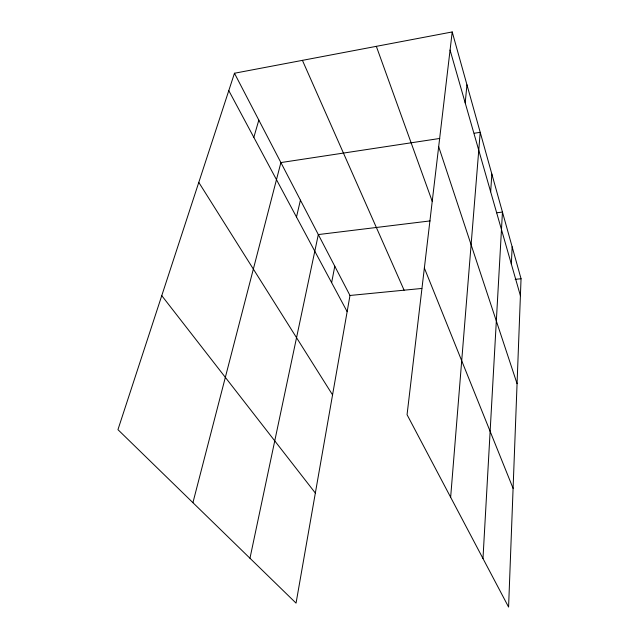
<?xml version="1.0" encoding="UTF-8"?>
<svg xmlns="http://www.w3.org/2000/svg" width="639" height="639" viewBox="0 0 639 639"><rect width="100%" height="100%" fill="white"/><g stroke="black" fill="none" stroke-linecap="round" stroke-linejoin="round"><path stroke-width="0.96" d="M452.212 31.95L521.049 278.748L508.588 607.05L407.059 414.695L452.212 31.95L234.465 73.245L117.951 429.656L296.049 603.128L349.98 295.474L234.465 73.245M511.352 264.091L512.151 246.838M482.98 558.534L502.454 212.076L496.591 212.795M490.656 191.804L491.854 174.064M450.647 497.27L480.209 132.329L474.29 133.224M465.192 102.871L466.957 84.811M331.633 282.654L334.788 266.239M249.969 558.246L318.318 234.569L430.103 220.918M296.488 217.028L300.426 200.135M192.922 502.677L280.896 162.57L439.744 138.463M253.827 137.369L258.819 120.108M349.98 295.474L421.828 288.453M515.17 279.323L521.049 278.748M161.763 295.641L315.346 493.052M198.785 182.387L332.552 394.886M228.786 90.618L347.145 311.624M302.423 60.362L404.096 290.186M424.36 268.029L513.093 488.372M376.339 46.343L432.276 201.461M438.673 146.69L517.071 383.68M450.072 50.066L520.41 295.729"/></g></svg>
